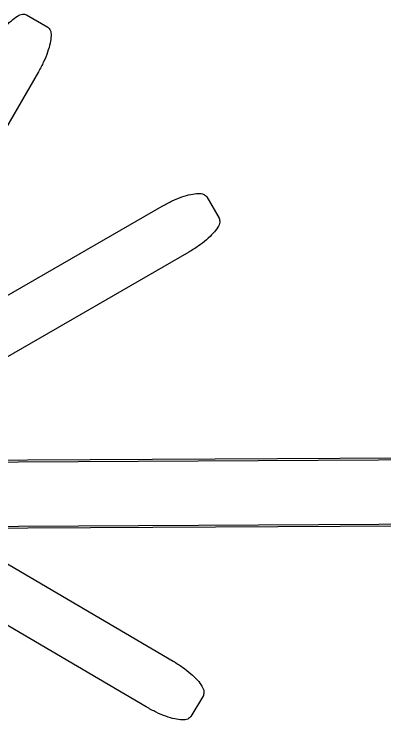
# Model space of a CAD drawing. Extents: x -2460 to 46339, y -15816 to 2995.
# Drawn here: x 1778 to 3921, y -1469 to 2609 of the extents above; entities that cross this region are included whole.
import ezdxf

# ---------------------------------------------------------------- set-up
doc = ezdxf.new("R2010")
doc.units = 0
doc.layers.add('Layer_1', color=7, linetype='CONTINUOUS')

msp = doc.modelspace()

# ---------------------------------------------------------------- linework, layer by layer
at = {"layer": 'Layer_1', "color": 7}
for points in [[(1849.031351, 2605.077095), (1972.24802, 2533.730276)], [(1918.00666, 2275.597132), (725.970171, 216.942917)], [(2891.994865, 1553.194606), (2963.108148, 1429.843122)], [(572.844276, 311.309761), (2633.758809, 1499.442461)], [(2787.190906, 1233.302631), (726.276374, 45.169931)], [(410.82545, 25.024172), (9436.386963, 74.281426)], [(410.854914, 14.524574), (9436.416427, 63.781829)], [(645.264402, 74.179021), (2697.108496, -1129.545501)], [(2541.663198, -1394.5144), (489.819104, -190.789877)], [(9438.482609, -309.712712), (412.921096, -358.969967)], [(9438.512073, -320.21231), (412.95056, -369.469564)], [(2871.530288, -1327.414171), (2799.48392, -1450.222947)]]:
    msp.add_lwpolyline(points, dxfattribs=at)
for points, knots in [([(1652.157702, 2429.533102), (1663.489702, 2448.060875), (1685.381336, 2483.853606), (1722.116808, 2531.074332), (1758.544355, 2569.600846), (1792.287024, 2595.263726), (1823.135061, 2611.477753), (1841.368064, 2606.971192), (1849.031351, 2605.077095)], [0, 0, 0, 0, 65.089135, 125.741931, 179.423398, 222.851472, 254.637519, 277.683128, 277.683128, 277.683128, 277.683128]), ([(1972.24802, 2533.730276), (1977.705606, 2528.026923), (1990.690659, 2514.457125), (1991.984908, 2479.631567), (1986.52526, 2437.591815), (1971.24571, 2386.81986), (1948.57907, 2331.452782), (1928.434374, 2294.648517), (1918.00666, 2275.597132)], [0, 0, 0, 0, 23.045593, 54.83161, 98.259653, 151.941094, 212.593874, 277.683003, 277.683003, 277.683003, 277.683003]), ([(2633.758809, 1499.442461), (2652.829968, 1509.834051), (2689.672436, 1529.908962), (2745.082499, 1552.470636), (2795.883433, 1567.653949), (2837.933545, 1573.033927), (2872.756645, 1571.673717), (2886.301852, 1558.662982), (2891.994865, 1553.194606)], [0, 0, 0, 0, 65.08925, 125.742152, 179.423711, 222.85185, 254.637929, 277.683533, 277.683533, 277.683533, 277.683533]), ([(2963.108148, 1429.843122), (2964.987718, 1422.176269), (2969.45972, 1403.934768), (2953.187202, 1373.117539), (2927.460355, 1339.423595), (2888.864777, 1303.069148), (2841.574401, 1266.423249), (2805.740166, 1244.599495), (2787.190906, 1233.302631)], [0, 0, 0, 0, 23.045581, 54.831618, 98.259714, 151.941237, 212.594118, 277.68336, 277.68336, 277.68336, 277.68336]), ([(2697.108496, -1129.545501), (2715.571544, -1140.982682), (2751.239237, -1163.077509), (2798.250342, -1200.080914), (2836.569122, -1236.726953), (2862.03973, -1270.614996), (2878.078101, -1301.554717), (2873.467931, -1319.761787), (2871.530288, -1327.414171)], [0, 0, 0, 0, 65.089182, 125.742015, 179.423506, 222.851587, 254.637623, 277.683206, 277.683206, 277.683206, 277.683206]), ([(2799.48392, -1450.222947), (2793.749619, -1455.648002), (2780.106182, -1468.555661), (2745.273811, -1469.65181), (2703.265757, -1463.953161), (2652.581473, -1448.38511), (2597.344142, -1425.403963), (2560.654993, -1405.050289), (2541.663198, -1394.5144)], [0, 0, 0, 0, 23.045582, 54.831616, 98.259695, 151.941184, 212.594017, 277.683199, 277.683199, 277.683199, 277.683199])]:
    msp.add_open_spline(points, degree=3, knots=knots, dxfattribs=at)

doc.saveas('drawing.dxf')
